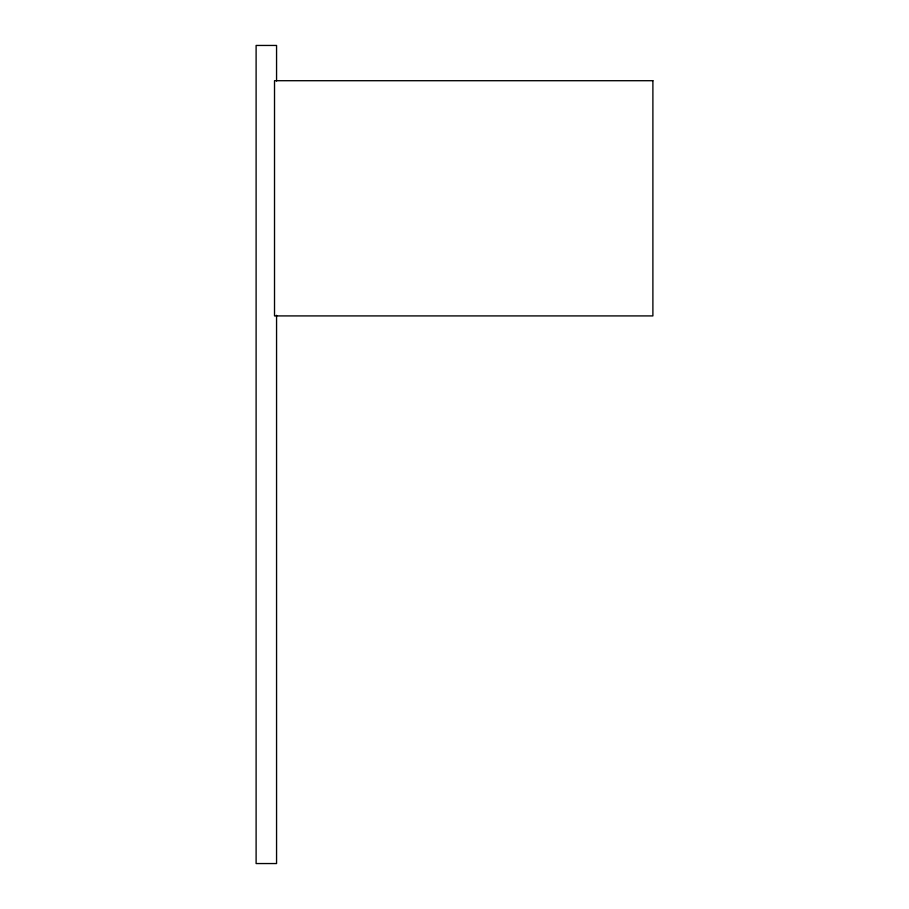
<?xml version="1.0" encoding="UTF-8"?>
<svg xmlns="http://www.w3.org/2000/svg" width="909" height="909" viewBox="0 0 909 909"><rect width="100%" height="100%" fill="white"/><g stroke="black" fill="none" stroke-linecap="round" stroke-linejoin="round"><path stroke-width="1.36" d="M276.563 80.958L276.563 45.45L256.111 45.45L256.111 863.55L276.563 863.55L276.563 315.309M652.889 80.708L274.518 80.708L274.518 315.912L652.889 315.912L652.889 80.708"/></g></svg>
